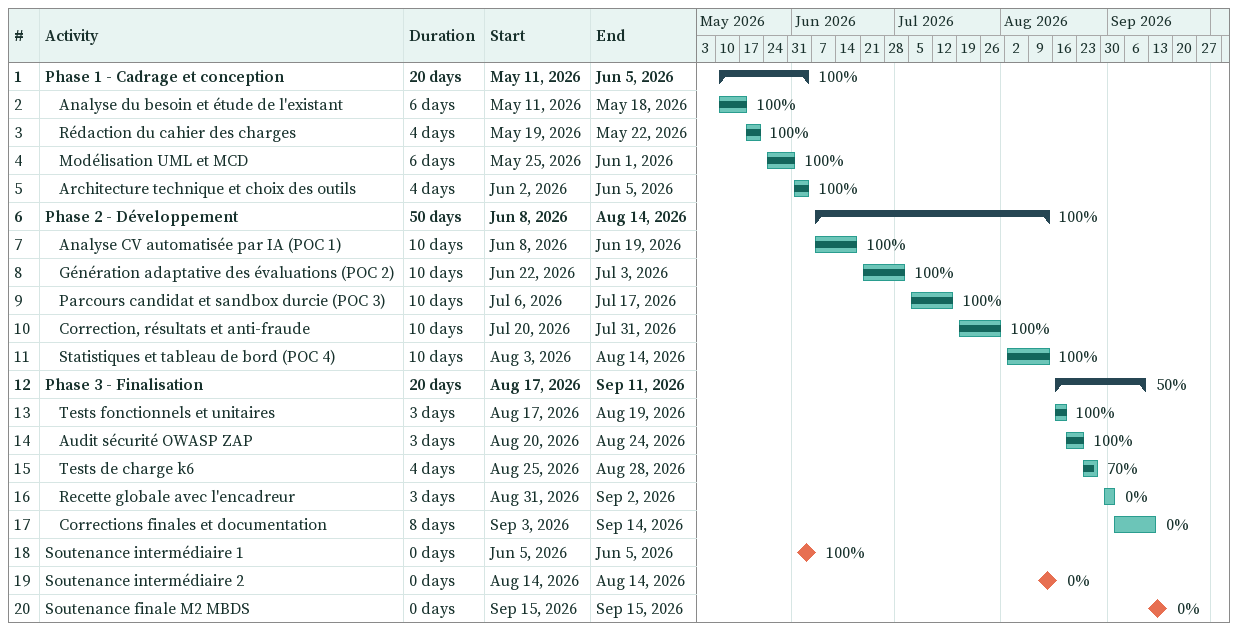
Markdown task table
| ID | Level | Task | Duration | Start | Finish | % complete |
|---|---|---|---|---|---|---|
| 1 | 1 | **Phase 1 - Cadrage et conception** | 20d | 2026-05-11 | 2026-06-05 | 100 |
| 2 | 2 | Analyse du besoin et étude de l'existant | 6d | 2026-05-11 | 2026-05-18 | 100 |
| 3 | 2 | Rédaction du cahier des charges | 4d | 2026-05-19 | 2026-05-22 | 100 |
| 4 | 2 | Modélisation UML et MCD | 6d | 2026-05-25 | 2026-06-01 | 100 |
| 5 | 2 | Architecture technique et choix des outils | 4d | 2026-06-02 | 2026-06-05 | 100 |
| 6 | 1 | **Phase 2 - Développement** | 50d | 2026-06-08 | 2026-08-14 | 100 |
| 7 | 2 | Analyse CV automatisée par IA (POC 1) | 10d | 2026-06-08 | 2026-06-19 | 100 |
| 8 | 2 | Génération adaptative des évaluations (POC 2) | 10d | 2026-06-22 | 2026-07-03 | 100 |
| 9 | 2 | Parcours candidat et sandbox durcie (POC 3) | 10d | 2026-07-06 | 2026-07-17 | 100 |
| 10 | 2 | Correction, résultats et anti-fraude | 10d | 2026-07-20 | 2026-07-31 | 100 |
| 11 | 2 | Statistiques et tableau de bord (POC 4) | 10d | 2026-08-03 | 2026-08-14 | 100 |
| 12 | 1 | **Phase 3 - Finalisation** | 20d | 2026-08-17 | 2026-09-11 | 50 |
| 13 | 2 | Tests fonctionnels et unitaires | 3d | 2026-08-17 | 2026-08-19 | 100 |
| 14 | 2 | Audit sécurité OWASP ZAP | 3d | 2026-08-20 | 2026-08-24 | 100 |
| 15 | 2 | Tests de charge k6 | 4d | 2026-08-25 | 2026-08-28 | 70 |
| 16 | 2 | Recette globale avec l'encadreur | 3d | 2026-08-31 | 2026-09-02 | 0 |
| 17 | 2 | Corrections finales et documentation | 8d | 2026-09-03 | 2026-09-14 | 0 |
| 18 | 1 | Soutenance intermédiaire 1 | 0d | 2026-06-05 | 2026-06-05 | 100 |
| 19 | 1 | Soutenance intermédiaire 2 | 0d | 2026-08-14 | 2026-08-14 | 0 |
| 20 | 1 | Soutenance finale M2 MBDS | 0d | 2026-09-15 | 2026-09-15 | 0 |
